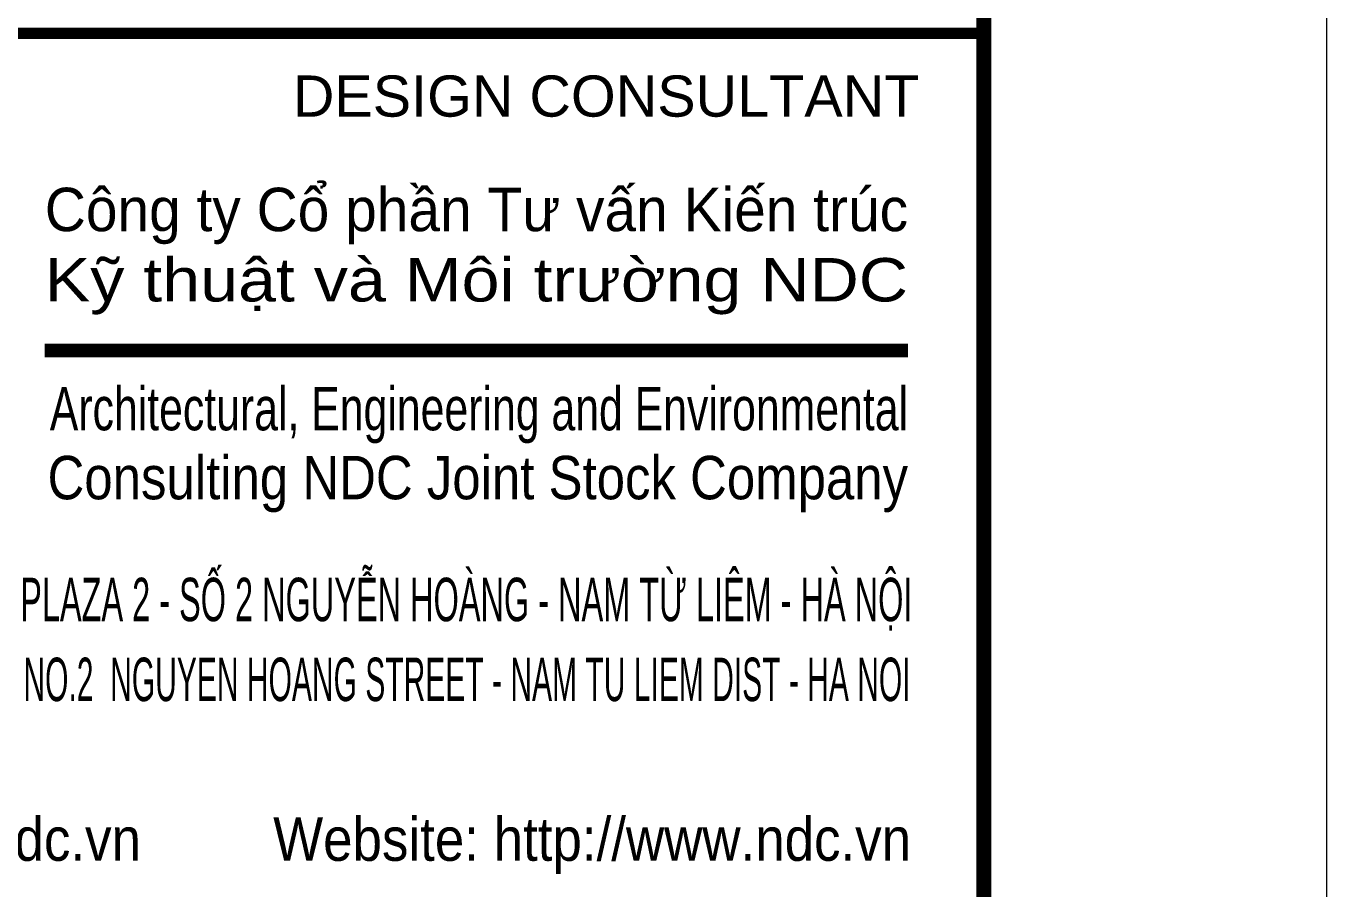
# Model space of a CAD drawing. Header units: millimetres. Extents: x 101649 to 227799, y -31109 to 57991.
# Drawn here: x 219271 to 227799, y -13720 to -8062 of the extents above; entities that cross this region are included whole.
import ezdxf
from ezdxf.enums import TextEntityAlignment as Align

# ---------------------------------------------------------------- set-up
doc = ezdxf.new("R2010")
doc.units = ezdxf.units.MM
doc.layers.get('0').update_dxf_attribs({"lineweight": 20})
for name, color, linetype, lineweight in [('B3CC1-Form A1$0$Doul-form', 8, 'Continuous', 13), ('B3CC1-Form A1$0$THAY', 8, 'Continuous', 18), ('B3CC1-NDC-S-Title block xref$0$Doul-form', 8, 'Continuous', 13), ('NDC_S_SYMBOL', 1, 'Continuous', 15)]:
    doc.layers.add(name, color=color, linetype=linetype, lineweight=lineweight)
doc.layers.add('B3CC1-NDC-S-Title block xref$0$form', color=7, linetype='Continuous')
doc.layers.add('B3CC1-NDC-S-Title block xref$0$TABLE', color=9, linetype='Continuous')
doc.styles.add('B3CC1-NDC-S-Title block xref$0$arial', font='arial.ttf')
doc.styles.add('B3CC1-NDC-S-Title block xref$0$form-A$0$Style-Arial', font='arial.ttf', dxfattribs={"width": 0.75})

# ---------------------------------------------------------------- blocks, each defined once
blk = doc.blocks.new('B3CC1-NDC-S-Title block xref')
at = {"layer": 'B3CC1-NDC-S-Title block xref$0$Doul-form', "lineweight": 40, "const_width": 0.65}
blk.add_lwpolyline([(0, -7.777), (-69, -7.777), (-69, 552), (0, 552)], close=True, dxfattribs=at)
at = {"layer": 'B3CC1-NDC-S-Title block xref$0$form', "color": 7, "const_width": 0.596}
blk.add_lwpolyline([(-41.034, 114.686), (-3.308, 114.686)], dxfattribs=at)
at = {"layer": 'B3CC1-NDC-S-Title block xref$0$TABLE', "const_width": 0.5}
blk.add_lwpolyline([(-69, 128.548), (0, 128.548)], dxfattribs=at)
at = {"layer": 'B3CC1-NDC-S-Title block xref$0$form', "color": 7, "style": 'B3CC1-NDC-S-Title block xref$0$form-A$0$Style-Arial'}
for s, width, p, p2 in [('Công ty Cổ phần Tư vấn Kiến trúc', 0.937718, (-41.034, 119.902), (-3.308, 119.902)), ('Kỹ thuật và Môi trường NDC', 1.123938, (-41.034, 116.829), (-3.308, 116.829)), ('Architectural, Engineering and Environmental', 0.705095, (-40.815, 111.198), (-3.308, 111.198)), ('Consulting NDC Joint Stock Company', 0.839618, (-40.913, 108.183), (-3.308, 108.183)), ('ÐỊA CHỈ:TẦNG 4 - TÒA NHÀ MỸ ĐÌNH PLAZA 2 - SỐ 2 NGUYỄN HOÀNG - NAM TỪ LIÊM - HÀ NỘI ', 0.535479, (-67.186, 102.856), (-2.722, 102.856)), ('ADD: 4TH FLR - MY DINH PLAZA 2 BLD - NO.2  NGUYEN HOANG STREET - NAM TU LIEM DIST - HA NOI', 0.494829, (-67.186, 99.364), (-3.197, 99.364)), ('Email: ndcconsulting@ndc.vn         Website: http://www.ndc.vn', 0.871959, (-67.186, 92.382), (-3.176, 92.382))]:
    blk.add_text(s, height=1.8975, dxfattribs=dict(at, width=width)).set_placement(p, p2, align=Align.FIT)
at = {"layer": 'B3CC1-NDC-S-Title block xref$0$TABLE', "style": 'B3CC1-NDC-S-Title block xref$0$arial'}
blk.add_text('DESIGN CONSULTANT', height=1.8, dxfattribs=at).set_placement((-30.194, 124.907))
blk = doc.blocks.new('B3CC1-Form A1')
at = {"layer": 'B3CC1-Form A1$0$Doul-form', "lineweight": 40, "const_width": 0.65}
blk.add_lwpolyline([(39.777, 17), (826, 17), (826, 577), (39.777, 577)], close=True, dxfattribs=at)
at = {"layer": 'B3CC1-Form A1$0$THAY', "color": 250}
blk.add_lwpolyline([(0, 0), (841, 0), (841, 594), (0, 594)], close=True, dxfattribs=at)
at = {"linetype": 'Continuous'}
blk.add_blockref('B3CC1-NDC-S-Title block xref', (826, 24.777), dxfattribs=at)

msp = doc.modelspace()

# ---------------------------------------------------------------- block references
at = {"layer": 'NDC_S_SYMBOL', "ltscale": 100, "xscale": 150, "yscale": 150, "zscale": 150}
msp.add_blockref('B3CC1-Form A1', (101649.2, -31109.3), dxfattribs=at)

doc.saveas('drawing.dxf')
